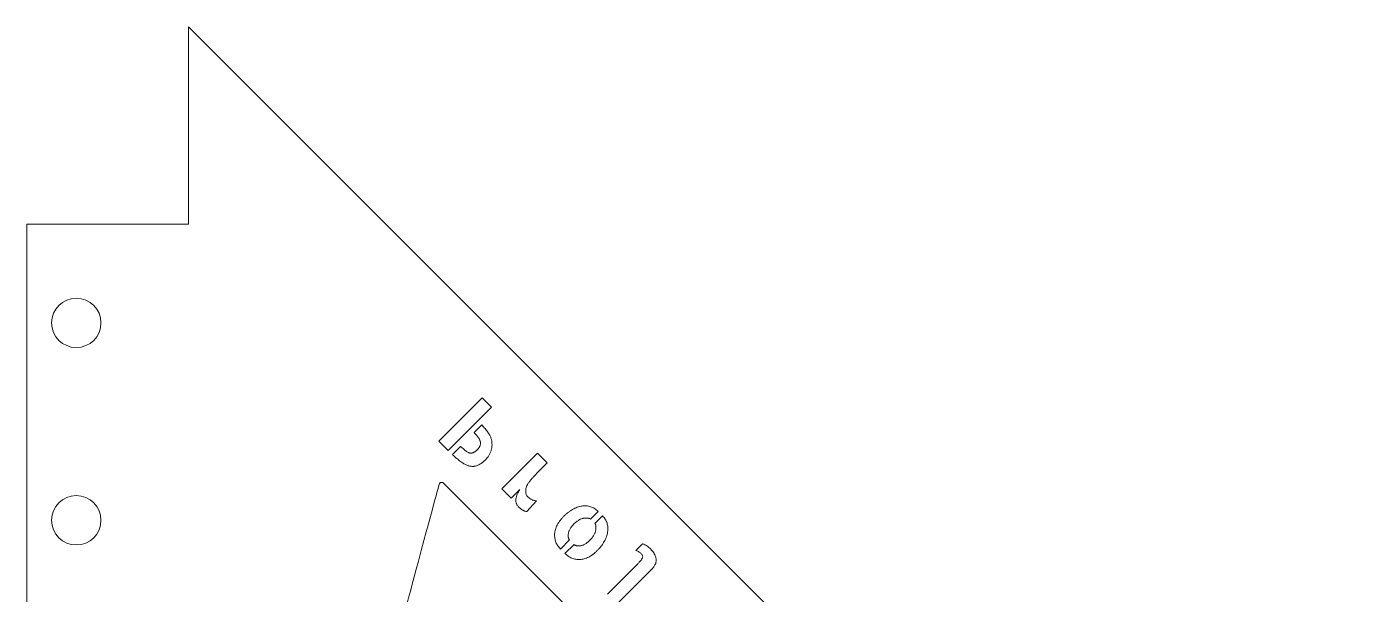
# Model space of a CAD drawing. Header units: inches. Extents: x -0.82 to 6, y -2.69 to 4.7.
# Drawn here: x -0.82 to 6, y 1.83 to 4.7 of the extents above; entities that cross this region are included whole.
import ezdxf

# ---------------------------------------------------------------- set-up
doc = ezdxf.new("R2010")
doc.units = ezdxf.units.IN
doc.header["$MEASUREMENT"] = 0

msp = doc.modelspace()

# ---------------------------------------------------------------- linework, layer by layer
at = {"color": 7, "linetype": 'Continuous', "lineweight": 15}
for p, q in [((0, 4.704), (0, 3.704)), ((6, -1.296), (0, 4.704)), ((-0.8178, 3.704), (-0.8178, -0.296)), ((0, 3.704), (-0.8178, 3.704)), ((1.2683, 2.6048), (1.4879, 2.8244)), ((1.4879, 2.8244), (1.5346, 2.7777)), ((1.5346, 2.7777), (1.315, 2.558)), ((1.4467, 2.6482), (1.4856, 2.6871)), ((1.315, 2.558), (1.2683, 2.6048)), ((1.3368, 2.5369), (1.3782, 2.5784)), ((1.5879, 2.364), (1.7681, 2.5442)), ((1.7681, 2.5442), (1.8175, 2.4948)), ((1.8175, 2.4948), (1.7704, 2.4483)), ((1.2885, 2.3961), (1.2827, 2.3961)), ((2.8727, 0.812), (1.2885, 2.3961)), ((1.6351, 2.3169), (1.5879, 2.364)), ((1.6783, 2.3601), (1.6351, 2.3169)), ((1.7638, 2.3028), (1.7144, 2.2488)), ((2.0748, 2.2488), (2.0359, 2.2099)), ((2.059, 2.1875), (2.0975, 2.226)), ((1.9305, 2.1045), (1.8844, 2.0584)), ((1.9071, 2.0356), (1.9533, 2.0817)), ((2.2662, 2.0513), (2.3001, 2.0847)), ((2.122, 1.83), (2.2755, 1.9835)), ((2.3238, 1.9331), (2.1713, 1.7806))]:
    msp.add_line(p, q, dxfattribs=at)
for centre in [(-0.5678, 3.204), (-0.5678, 2.204)]:
    msp.add_circle(centre, 0.125, dxfattribs=at)
for points, knots in [([(1.3368, 2.5369), (1.3406, 2.5334), (1.3478, 2.5267), (1.3586, 2.5175), (1.3687, 2.5091), (1.3782, 2.5019), (1.3871, 2.4956), (1.3954, 2.4904), (1.403, 2.4862), (1.4101, 2.483), (1.4169, 2.4807), (1.4234, 2.4789), (1.4298, 2.4778), (1.436, 2.477), (1.4422, 2.4769), (1.4481, 2.4775), (1.4539, 2.4785), (1.4617, 2.4808), (1.4712, 2.485), (1.4826, 2.4917), (1.494, 2.5005), (1.5034, 2.509), (1.5105, 2.5167), (1.5156, 2.5228), (1.52, 2.5291), (1.5241, 2.5356), (1.5275, 2.5424), (1.5305, 2.5493), (1.5329, 2.5565), (1.5356, 2.5662), (1.5375, 2.5784), (1.538, 2.5929), (1.5363, 2.6071), (1.5333, 2.6188), (1.5296, 2.6282), (1.5259, 2.6355), (1.5214, 2.6433), (1.516, 2.6514), (1.5096, 2.6598), (1.5025, 2.6687), (1.4944, 2.6778), (1.4886, 2.6839), (1.4856, 2.6871)], [0, 0, 0, 0, 0.038635, 0.074321, 0.107172, 0.137267, 0.164484, 0.188923, 0.210839, 0.230174, 0.247811, 0.264722, 0.280963, 0.296698, 0.312001, 0.326856, 0.341699, 0.356553, 0.387251, 0.42026, 0.456068, 0.495298, 0.515509, 0.53532, 0.55471, 0.573869, 0.592804, 0.611691, 0.630725, 0.649739, 0.687279, 0.723509, 0.75911, 0.794947, 0.813954, 0.834637, 0.857034, 0.881556, 0.90791, 0.936562, 0.96716, 1, 1, 1, 1]), ([(1.4467, 2.6482), (1.4492, 2.6458), (1.4538, 2.6412), (1.4601, 2.6342), (1.4655, 2.6275), (1.4701, 2.6212), (1.4737, 2.6151), (1.4765, 2.6094), (1.4784, 2.604), (1.4793, 2.5988), (1.4794, 2.5938), (1.4789, 2.589), (1.4778, 2.5842), (1.4761, 2.5795), (1.4739, 2.5748), (1.4709, 2.5703), (1.4675, 2.5657), (1.4634, 2.5615), (1.4591, 2.5574), (1.4548, 2.5539), (1.4506, 2.5508), (1.4463, 2.5484), (1.4422, 2.5464), (1.438, 2.5451), (1.434, 2.5443), (1.4298, 2.544), (1.4254, 2.5447), (1.4204, 2.5464), (1.4149, 2.5492), (1.4088, 2.553), (1.402, 2.5579), (1.3945, 2.5637), (1.3866, 2.5707), (1.3811, 2.5757), (1.3782, 2.5784)], [0, 0, 0, 0, 0.0503306, 0.0964858, 0.1388194, 0.1772121, 0.2116641, 0.2426078, 0.2706899, 0.2960064, 0.3199624, 0.3436911, 0.3675731, 0.391982, 0.4171209, 0.4435992, 0.4716044, 0.5012519, 0.5308995, 0.5580686, 0.5838183, 0.6076633, 0.6299868, 0.6512364, 0.6712612, 0.6909096, 0.7120758, 0.7376336, 0.7676796, 0.8032174, 0.8440073, 0.8904468, 0.942323, 1, 1, 1, 1]), ([(1.7638, 2.3028), (1.7608, 2.3031), (1.7552, 2.3035), (1.7473, 2.3053), (1.7404, 2.3074), (1.733, 2.3117), (1.7252, 2.3179), (1.7175, 2.3242), (1.7124, 2.3309), (1.71, 2.3376), (1.7085, 2.3458), (1.7083, 2.3535), (1.7085, 2.3603), (1.7095, 2.3656), (1.7108, 2.3709), (1.7128, 2.3763), (1.7152, 2.3817), (1.7181, 2.3871), (1.7217, 2.3926), (1.7272, 2.4001), (1.7351, 2.4098), (1.7457, 2.422), (1.7575, 2.435), (1.766, 2.4438), (1.7704, 2.4483)], [0, 0, 0, 0, 0.045343, 0.085577, 0.121067, 0.152781, 0.212861, 0.27143, 0.302017, 0.337023, 0.378054, 0.426243, 0.452724, 0.479535, 0.506836, 0.535254, 0.564998, 0.595792, 0.628428, 0.662405, 0.735954, 0.816714, 0.904796, 1, 1, 1, 1]), ([(1.6783, 2.3601), (1.6759, 2.3564), (1.6712, 2.349), (1.6656, 2.3371), (1.6615, 2.3248), (1.6591, 2.3144), (1.6582, 2.306), (1.6584, 2.2998), (1.6594, 2.2939), (1.6613, 2.2881), (1.664, 2.2826), (1.6675, 2.2772), (1.6719, 2.2722), (1.6769, 2.2674), (1.6822, 2.2631), (1.6874, 2.2592), (1.6924, 2.2559), (1.6972, 2.2533), (1.7018, 2.2512), (1.7061, 2.2498), (1.7103, 2.2489), (1.7131, 2.2488), (1.7144, 2.2488)], [0, 0, 0, 0, 0.091579, 0.181207, 0.269765, 0.358414, 0.40195, 0.44391, 0.485046, 0.525715, 0.568227, 0.611651, 0.657592, 0.706036, 0.75436, 0.798626, 0.839725, 0.877471, 0.911676, 0.943505, 0.972473, 1, 1, 1, 1]), ([(2.0748, 2.2488), (2.0719, 2.2515), (2.0662, 2.2569), (2.0568, 2.2636), (2.0471, 2.2691), (2.0369, 2.2732), (2.0264, 2.276), (2.0155, 2.2773), (2.0041, 2.2774), (1.9925, 2.276), (1.9808, 2.2735), (1.969, 2.2698), (1.9574, 2.2651), (1.9459, 2.2591), (1.9345, 2.252), (1.9232, 2.2438), (1.912, 2.2345), (1.9012, 2.2241), (1.8909, 2.2133), (1.8818, 2.2021), (1.874, 2.191), (1.8675, 2.1799), (1.8623, 2.1686), (1.8585, 2.1573), (1.856, 2.146), (1.8547, 2.1347), (1.8548, 2.1236), (1.8558, 2.1129), (1.8578, 2.1027), (1.8611, 2.0929), (1.8653, 2.0835), (1.8706, 2.0746), (1.8769, 2.0661), (1.8819, 2.061), (1.8844, 2.0584)], [0, 0, 0, 0, 0.031316, 0.0611, 0.089972, 0.118276, 0.146312, 0.174725, 0.203976, 0.234468, 0.265813, 0.297748, 0.330306, 0.363799, 0.398708, 0.435047, 0.472837, 0.512471, 0.551864, 0.589181, 0.624476, 0.657872, 0.690043, 0.720913, 0.750881, 0.780478, 0.809376, 0.837166, 0.864328, 0.89102, 0.917517, 0.944382, 0.971694, 1, 1, 1, 1]), ([(1.9071, 2.0356), (1.9098, 2.0331), (1.915, 2.0281), (1.9234, 2.0216), (1.9324, 2.0163), (1.9417, 2.0119), (1.9514, 2.0086), (1.9616, 2.0064), (1.9721, 2.0053), (1.983, 2.0051), (1.9941, 2.0061), (2.0053, 2.0086), (2.0164, 2.0124), (2.0275, 2.0175), (2.0386, 2.024), (2.0497, 2.0317), (2.0607, 2.0408), (2.0716, 2.051), (2.0819, 2.062), (2.0912, 2.0732), (2.0994, 2.0847), (2.1065, 2.0963), (2.1123, 2.1081), (2.1171, 2.12), (2.1207, 2.1321), (2.123, 2.1442), (2.1243, 2.1562), (2.1242, 2.1677), (2.123, 2.1788), (2.1204, 2.1893), (2.1166, 2.1994), (2.1115, 2.2089), (2.1052, 2.2179), (2.1001, 2.2233), (2.0975, 2.226)], [0, 0, 0, 0, 0.028615, 0.056199, 0.083211, 0.109912, 0.136548, 0.163496, 0.19103, 0.219462, 0.248558, 0.278207, 0.308584, 0.340428, 0.373653, 0.408922, 0.446182, 0.485658, 0.525383, 0.563638, 0.600094, 0.635435, 0.669708, 0.702925, 0.73572, 0.768099, 0.799515, 0.829534, 0.858336, 0.886517, 0.914294, 0.9421, 0.970613, 1, 1, 1, 1]), ([(1.9305, 2.1045), (1.9298, 2.1053), (1.9283, 2.1069), (1.9267, 2.1098), (1.9254, 2.1132), (1.9244, 2.117), (1.9239, 2.1213), (1.9237, 2.126), (1.9239, 2.1312), (1.9244, 2.1367), (1.9255, 2.1425), (1.9273, 2.1485), (1.9297, 2.1545), (1.9329, 2.1606), (1.9369, 2.1668), (1.9416, 2.173), (1.9469, 2.1793), (1.9529, 2.1856), (1.9592, 2.1916), (1.9655, 2.1969), (1.9719, 2.2016), (1.9781, 2.2057), (1.9845, 2.2089), (1.9908, 2.2115), (1.997, 2.2135), (2.0032, 2.2145), (2.009, 2.2152), (2.0144, 2.2155), (2.0193, 2.2154), (2.0237, 2.2152), (2.0275, 2.2143), (2.0308, 2.2133), (2.0337, 2.2119), (2.0352, 2.2105), (2.0359, 2.2099)], [0, 0, 0, 0, 0.017204, 0.035464, 0.054758, 0.07595, 0.099264, 0.124619, 0.15253, 0.182777, 0.215252, 0.248588, 0.283833, 0.321108, 0.360725, 0.402944, 0.447742, 0.495265, 0.543308, 0.588386, 0.630899, 0.671332, 0.709754, 0.746636, 0.781941, 0.815927, 0.848077, 0.877483, 0.903919, 0.927486, 0.948512, 0.967435, 0.984347, 1, 1, 1, 1]), ([(2.059, 2.1875), (2.0596, 2.1867), (2.0609, 2.1851), (2.0623, 2.1821), (2.0633, 2.1786), (2.064, 2.1746), (2.0642, 2.1701), (2.0642, 2.1651), (2.0636, 2.1596), (2.0629, 2.1536), (2.0616, 2.1473), (2.0594, 2.141), (2.0567, 2.1346), (2.0533, 2.1282), (2.0491, 2.1218), (2.0444, 2.1153), (2.0389, 2.1089), (2.0329, 2.1026), (2.0266, 2.0966), (2.0203, 2.0913), (2.0141, 2.0866), (2.008, 2.0827), (2.0021, 2.0794), (1.9963, 2.0771), (1.9906, 2.0753), (1.985, 2.0744), (1.9797, 2.074), (1.9748, 2.074), (1.9702, 2.0743), (1.966, 2.0751), (1.9622, 2.0762), (1.9588, 2.0776), (1.9558, 2.0794), (1.9541, 2.081), (1.9533, 2.0817)], [0, 0, 0, 0, 0.015935, 0.033424, 0.052853, 0.074723, 0.098889, 0.125936, 0.156014, 0.188836, 0.223602, 0.259776, 0.296776, 0.335688, 0.376949, 0.420077, 0.465704, 0.513531, 0.561358, 0.605955, 0.647692, 0.686318, 0.72278, 0.756714, 0.788744, 0.819147, 0.848102, 0.874417, 0.898971, 0.921985, 0.942919, 0.962739, 0.981606, 1, 1, 1, 1]), ([(2.2662, 2.0513), (2.2686, 2.0505), (2.2732, 2.0487), (2.2798, 2.0452), (2.2861, 2.0411), (2.2919, 2.0364), (2.2966, 2.0315), (2.3, 2.0263), (2.3012, 2.0208), (2.3007, 2.0162), (2.2992, 2.0126), (2.2976, 2.0095), (2.2953, 2.006), (2.2924, 2.0022), (2.289, 1.998), (2.285, 1.9935), (2.2805, 1.9886), (2.2772, 1.9853), (2.2755, 1.9835)], [0, 0, 0, 0, 0.078888, 0.157531, 0.237344, 0.317928, 0.392563, 0.455328, 0.511915, 0.566834, 0.598417, 0.63565, 0.679241, 0.73005, 0.787207, 0.851272, 0.92185, 1, 1, 1, 1]), ([(2.3238, 1.9331), (2.3269, 1.9361), (2.3329, 1.9419), (2.3411, 1.9502), (2.3483, 1.958), (2.3543, 1.9651), (2.3592, 1.9715), (2.363, 1.9772), (2.3658, 1.9823), (2.3678, 1.9883), (2.3689, 1.9954), (2.369, 2.0039), (2.368, 2.0124), (2.3656, 2.0211), (2.3619, 2.03), (2.3566, 2.0391), (2.3499, 2.0484), (2.3417, 2.0578), (2.3326, 2.0667), (2.3224, 2.0742), (2.3116, 2.0804), (2.3039, 2.0833), (2.3001, 2.0847)], [0, 0, 0, 0, 0.065653, 0.125026, 0.177925, 0.224685, 0.26537, 0.300112, 0.328964, 0.35282, 0.395016, 0.437344, 0.480314, 0.525188, 0.573234, 0.625688, 0.683656, 0.747295, 0.812957, 0.876373, 0.938268, 1, 1, 1, 1])]:
    msp.add_open_spline(points, degree=3, knots=knots, dxfattribs=at)
for points in [[(1.1648, 1.9966), (1.2464, 2.3011), (1.2701, 2.3879), (1.273, 2.3914)], [(1.273, 2.3914), (1.2762, 2.3956), (1.2774, 2.3961), (1.2827, 2.3961)], [(1.0603, 1.6016), (1.0602, 1.6043), (1.1071, 1.782), (1.1648, 1.9966)]]:
    msp.add_open_spline(points, degree=3, dxfattribs=at)

doc.saveas('drawing.dxf')
